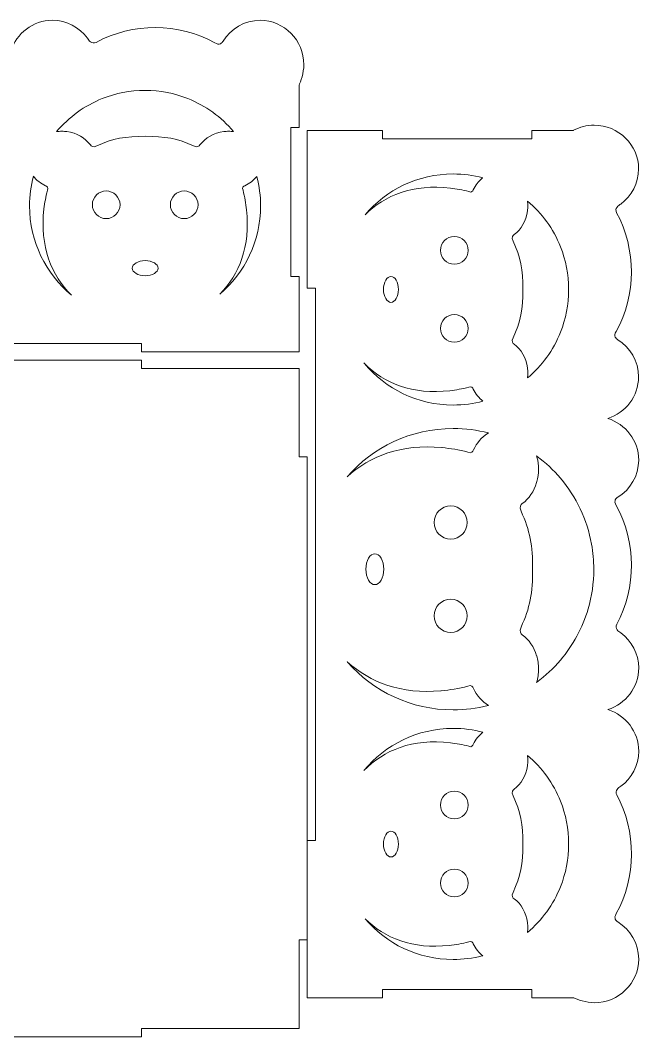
# Model space of a CAD drawing. Header units: millimetres. Extents: x -1476 to 1476, y -775 to 775.
# Drawn here: x -195.7 to 28.3, y 85.1 to 453.1 of the extents above; entities that cross this region are included whole.
import ezdxf

# ---------------------------------------------------------------- set-up
doc = ezdxf.new("R2010")
doc.units = ezdxf.units.MM
doc.header["$MEASUREMENT"] = 0
doc.layers.add('Camada 1', color=7, linetype='Continuous')

msp = doc.modelspace()

# ---------------------------------------------------------------- linework, layer by layer
at = {"layer": 'Camada 1', "color": 250, "lineweight": 20}
for points, knots in [([(-351.7474, 336.0523), (-351.7474, 336.0523), (-151.75, 336.0523), (-151.75, 336.0523), (-151.75, 336.0523), (-151.75, 336.0523), (-151.75, 333.0523), (-151.75, 333.0523), (-151.75, 333.0523), (-151.75, 333.0523), (-97.7486, 333.0498), (-97.7486, 333.0498), (-97.7486, 333.0498), (-97.7486, 333.0498), (-94.7486, 333.0523), (-94.7486, 333.0523), (-94.7486, 333.0523), (-94.7486, 333.0523), (-94.7486, 343.1867), (-94.7486, 343.1867), (-94.7486, 343.1867), (-94.7486, 343.1867), (-94.7486, 360.3264), (-94.7486, 360.3264), (-94.7486, 360.3264), (-94.7486, 360.3264), (-97.7486, 360.3264), (-97.7486, 360.3264), (-97.7486, 360.3264), (-97.7486, 360.3264), (-97.7486, 414.3264), (-97.7486, 414.3264), (-97.7486, 414.3264), (-97.7486, 414.3264), (-94.7486, 414.3264), (-94.7486, 414.3264), (-94.7486, 414.3264), (-94.7486, 414.3264), (-94.7486, 429.5059), (-94.7486, 429.5059), (-94.7486, 429.5059), (-94.7486, 429.5059), (-94.6927, 429.5059), (-94.6927, 429.5059), (-94.6927, 429.5059), (-94.6927, 429.5059), (-94.7486, 429.5075), (-94.7486, 429.5075), (-94.7486, 429.5075), (-94.7486, 429.5075), (-94.7486, 429.5689), (-94.7486, 429.5689), (-94.7486, 429.5689), (-94.188, 430.5579), (-93.0014, 434.3075), (-92.983, 436.9728), (-92.983, 436.9728), (-92.983, 445.8729), (-100.0764, 453.0863), (-108.8248, 453.0863), (-108.8248, 453.0863), (-114.4915, 453.0863), (-119.4596, 450.0612), (-122.2607, 445.51), (-122.2607, 445.51), (-122.6016, 444.9556), (-123.4688, 443.8921), (-125.2787, 444.9371), (-125.2787, 444.9371), (-138.2408, 452.3209), (-155.1795, 452.2412), (-168.2369, 445.1132), (-168.2369, 445.1132), (-169.8776, 444.2825), (-170.8372, 445.8663), (-171.387, 446.6107), (-171.387, 446.6107), (-174.2732, 450.5415), (-178.8812, 453.0863), (-184.0781, 453.0863), (-184.0781, 453.0863), (-191.1169, 453.0863), (-197.0814, 448.4159), (-199.1441, 441.9553), (-199.1441, 441.9553), (-201.2067, 448.4159), (-207.1712, 453.0863), (-214.2102, 453.0863), (-214.2102, 453.0863), (-219.4069, 453.0863), (-224.0149, 450.5415), (-226.9012, 446.6107), (-226.9012, 446.6107), (-227.451, 445.8663), (-228.4106, 444.2825), (-230.0511, 445.1132), (-230.0511, 445.1132), (-243.1087, 452.2411), (-260.0473, 452.321), (-273.0095, 444.9371), (-273.0095, 444.9371), (-274.8194, 443.8921), (-275.6866, 444.9556), (-276.0275, 445.51), (-276.0275, 445.51), (-278.8285, 450.0612), (-283.7966, 453.0863), (-289.4634, 453.0863), (-289.4634, 453.0863), (-296.5239, 453.0863), (-302.5054, 448.3873), (-304.5511, 441.8958), (-304.5511, 441.8958), (-306.6069, 448.3698), (-312.5798, 453.0523), (-319.6279, 453.0523), (-319.6279, 453.0523), (-325.2946, 453.0523), (-330.2627, 450.0271), (-333.0637, 445.476), (-333.0637, 445.476), (-333.4046, 444.9215), (-334.2719, 443.858), (-336.0817, 444.9031), (-336.0817, 444.9031), (-349.0439, 452.2869), (-365.9826, 452.2072), (-379.0401, 445.0791), (-379.0401, 445.0791), (-380.6806, 444.2485), (-381.6403, 445.8323), (-382.1901, 446.5766), (-382.1901, 446.5766), (-385.0762, 450.5074), (-389.6843, 453.0523), (-394.8811, 453.0523), (-394.8811, 453.0523), (-403.6296, 453.0523), (-410.72, 445.8387), (-410.72, 436.9388), (-410.72, 436.9388), (-410.72, 434.2601), (-410.0773, 431.7355), (-408.9391, 429.5114), (-408.9391, 429.5114), (-408.9391, 429.5114), (-408.8889, 429.5114), (-408.8889, 429.5114), (-408.8889, 429.5114), (-408.8889, 429.5114), (-408.7486, 429.5114), (-408.7486, 429.5114), (-408.7486, 429.5114), (-408.7486, 429.5114), (-408.7486, 414.3264), (-408.7486, 414.3264), (-408.7486, 414.3264), (-408.7486, 414.3264), (-405.7486, 414.3264), (-405.7486, 414.3264), (-405.7486, 414.3264), (-405.7486, 414.3264), (-405.7486, 360.3264), (-405.7486, 360.3264), (-405.7486, 360.3264), (-405.7486, 360.3264), (-408.7486, 360.3264), (-408.7486, 360.3264), (-408.7486, 360.3264), (-408.7486, 360.3264), (-408.7486, 343.1867), (-408.7486, 343.1867), (-408.7486, 343.1867), (-408.7486, 343.1867), (-408.7486, 333.0523), (-408.7486, 333.0523), (-408.7486, 333.0523), (-408.7486, 333.0523), (-405.7486, 333.0498), (-405.7486, 333.0498), (-405.7486, 333.0498), (-405.7486, 333.0498), (-351.7474, 333.0523), (-351.7474, 333.0523), (-351.7474, 333.0523), (-351.7474, 333.0523), (-351.7474, 336.0523), (-351.7474, 336.0523)], [0, 0, 0, 0, 0.02083333, 0.02083333, 0.02083333, 0.02083333, 0.04166667, 0.04166667, 0.04166667, 0.04166667, 0.0625, 0.0625, 0.0625, 0.0625, 0.08333333, 0.08333333, 0.08333333, 0.08333333, 0.10416667, 0.10416667, 0.10416667, 0.10416667, 0.125, 0.125, 0.125, 0.125, 0.14583333, 0.14583333, 0.14583333, 0.14583333, 0.16666667, 0.16666667, 0.16666667, 0.16666667, 0.1875, 0.1875, 0.1875, 0.1875, 0.20833333, 0.20833333, 0.20833333, 0.20833333, 0.22916667, 0.22916667, 0.22916667, 0.22916667, 0.25, 0.25, 0.25, 0.25, 0.27083333, 0.27083333, 0.27083333, 0.27083333, 0.29166667, 0.29166667, 0.29166667, 0.29166667, 0.3125, 0.3125, 0.3125, 0.3125, 0.33333333, 0.33333333, 0.33333333, 0.33333333, 0.35416667, 0.35416667, 0.35416667, 0.35416667, 0.375, 0.375, 0.375, 0.375, 0.39583333, 0.39583333, 0.39583333, 0.39583333, 0.41666667, 0.41666667, 0.41666667, 0.41666667, 0.4375, 0.4375, 0.4375, 0.4375, 0.45833333, 0.45833333, 0.45833333, 0.45833333, 0.47916667, 0.47916667, 0.47916667, 0.47916667, 0.5, 0.5, 0.5, 0.5, 0.52083333, 0.52083333, 0.52083333, 0.52083333, 0.54166667, 0.54166667, 0.54166667, 0.54166667, 0.5625, 0.5625, 0.5625, 0.5625, 0.58333333, 0.58333333, 0.58333333, 0.58333333, 0.60416667, 0.60416667, 0.60416667, 0.60416667, 0.625, 0.625, 0.625, 0.625, 0.64583333, 0.64583333, 0.64583333, 0.64583333, 0.66666667, 0.66666667, 0.66666667, 0.66666667, 0.6875, 0.6875, 0.6875, 0.6875, 0.70833333, 0.70833333, 0.70833333, 0.70833333, 0.72916667, 0.72916667, 0.72916667, 0.72916667, 0.75, 0.75, 0.75, 0.75, 0.77083333, 0.77083333, 0.77083333, 0.77083333, 0.79166667, 0.79166667, 0.79166667, 0.79166667, 0.8125, 0.8125, 0.8125, 0.8125, 0.83333333, 0.83333333, 0.83333333, 0.83333333, 0.85416667, 0.85416667, 0.85416667, 0.85416667, 0.875, 0.875, 0.875, 0.875, 0.89583333, 0.89583333, 0.89583333, 0.89583333, 0.91666667, 0.91666667, 0.91666667, 0.91666667, 0.9375, 0.9375, 0.9375, 0.9375, 0.95833333, 0.95833333, 0.95833333, 0.95833333, 1, 1, 1, 1]), ([(-182.5379, 412.7952), (-178.1298, 418.0375), (-172.4586, 422.1827), (-165.9931, 424.7618), (-165.9931, 424.7618), (-161.2011, 426.6735), (-155.9733, 427.7262), (-150.4993, 427.7262), (-150.4993, 427.7262), (-145.0248, 427.7262), (-139.7967, 426.6732), (-135.0042, 424.7614), (-135.0042, 424.7614), (-128.5436, 422.1838), (-122.8761, 418.0428), (-118.4696, 412.8058), (-118.4696, 412.8058), (-119.0491, 412.8781), (-119.6417, 412.9157), (-120.2445, 412.9157), (-120.2445, 412.9157), (-120.8485, 412.9157), (-121.4421, 412.8779), (-122.0225, 412.8052), (-122.0225, 412.8052), (-125.6473, 412.3513), (-128.755, 410.5308), (-130.6193, 407.9702), (-130.6193, 407.9702), (-130.8826, 407.6085), (-131.5521, 406.9141), (-132.9499, 407.5964), (-132.9499, 407.5964), (-138.5931, 410.3139), (-143.502, 411.1152), (-150.4623, 411.1152), (-150.4623, 411.1152), (-157.4226, 411.1152), (-162.3314, 410.3139), (-167.9746, 407.5964), (-167.9746, 407.5964), (-169.3724, 406.9141), (-170.042, 407.6085), (-170.3052, 407.9702), (-170.3052, 407.9702), (-172.1569, 410.5135), (-175.2353, 412.3267), (-178.8284, 412.7957), (-178.8284, 412.7957), (-179.4323, 412.8746), (-180.0505, 412.9157), (-180.68, 412.9157), (-180.68, 412.9157), (-181.3115, 412.9157), (-181.932, 412.8745), (-182.5379, 412.7952)], [0, 0, 0, 0, 0.06666667, 0.06666667, 0.06666667, 0.06666667, 0.13333333, 0.13333333, 0.13333333, 0.13333333, 0.2, 0.2, 0.2, 0.2, 0.26666667, 0.26666667, 0.26666667, 0.26666667, 0.33333333, 0.33333333, 0.33333333, 0.33333333, 0.4, 0.4, 0.4, 0.4, 0.46666667, 0.46666667, 0.46666667, 0.46666667, 0.53333333, 0.53333333, 0.53333333, 0.53333333, 0.6, 0.6, 0.6, 0.6, 0.66666667, 0.66666667, 0.66666667, 0.66666667, 0.73333333, 0.73333333, 0.73333333, 0.73333333, 0.8, 0.8, 0.8, 0.8, 0.86666667, 0.86666667, 0.86666667, 0.86666667, 1, 1, 1, 1]), ([(-88.7488, 356.1361), (-88.7488, 356.1361), (-88.7488, 156.1387), (-88.7488, 156.1387), (-88.7488, 156.1387), (-88.7488, 156.1387), (-91.7488, 156.1387), (-91.7488, 156.1387), (-91.7488, 156.1387), (-91.7488, 156.1387), (-91.7513, 102.1373), (-91.7513, 102.1373), (-91.7513, 102.1373), (-91.7513, 102.1373), (-91.7488, 99.1373), (-91.7488, 99.1373), (-91.7488, 99.1373), (-91.7488, 99.1373), (-81.6144, 99.1373), (-81.6144, 99.1373), (-81.6144, 99.1373), (-81.6144, 99.1373), (-64.4747, 99.1373), (-64.4747, 99.1373), (-64.4747, 99.1373), (-64.4747, 99.1373), (-64.4747, 102.1373), (-64.4747, 102.1373), (-64.4747, 102.1373), (-64.4747, 102.1373), (-10.4747, 102.1373), (-10.4747, 102.1373), (-10.4747, 102.1373), (-10.4747, 102.1373), (-10.4747, 99.1373), (-10.4747, 99.1373), (-10.4747, 99.1373), (-10.4747, 99.1373), (4.7048, 99.1373), (4.7048, 99.1373), (4.7048, 99.1373), (4.7048, 99.1373), (4.7048, 99.0814), (4.7048, 99.0814), (4.7048, 99.0814), (4.7048, 99.0814), (4.7064, 99.1373), (4.7064, 99.1373), (4.7064, 99.1373), (4.7064, 99.1373), (4.7678, 99.1373), (4.7678, 99.1373), (4.7678, 99.1373), (5.7568, 98.5767), (9.5064, 97.3901), (12.1717, 97.3717), (12.1717, 97.3717), (21.0718, 97.3717), (28.2852, 104.4651), (28.2852, 113.2135), (28.2852, 113.2135), (28.2852, 118.8802), (25.2601, 123.8483), (20.7089, 126.6494), (20.7089, 126.6494), (20.1545, 126.9903), (19.091, 127.8575), (20.136, 129.6674), (20.136, 129.6674), (27.5198, 142.6295), (27.4401, 159.5682), (20.3121, 172.6256), (20.3121, 172.6256), (19.4814, 174.2663), (21.0652, 175.2259), (21.8096, 175.7757), (21.8096, 175.7757), (25.7404, 178.6619), (28.2852, 183.2699), (28.2852, 188.4668), (28.2852, 188.4668), (28.2852, 195.5056), (23.6148, 201.4701), (17.1542, 203.5328), (17.1542, 203.5328), (23.6148, 205.5954), (28.2852, 211.5599), (28.2852, 218.5989), (28.2852, 218.5989), (28.2852, 223.7956), (25.7404, 228.4036), (21.8096, 231.2899), (21.8096, 231.2899), (21.0652, 231.8397), (19.4814, 232.7993), (20.3121, 234.4398), (20.3121, 234.4398), (27.44, 247.4974), (27.5199, 264.436), (20.136, 277.3982), (20.136, 277.3982), (19.091, 279.2081), (20.1545, 280.0753), (20.7089, 280.4162), (20.7089, 280.4162), (25.2601, 283.2172), (28.2852, 288.1853), (28.2852, 293.8521), (28.2852, 293.8521), (28.2852, 300.9126), (23.5862, 306.8941), (17.0947, 308.9398), (17.0947, 308.9398), (23.5687, 310.9956), (28.2512, 316.9685), (28.2512, 324.0166), (28.2512, 324.0166), (28.2512, 329.6833), (25.226, 334.6514), (20.6749, 337.4524), (20.6749, 337.4524), (20.1204, 337.7933), (19.0569, 338.6606), (20.102, 340.4704), (20.102, 340.4704), (27.4858, 353.4326), (27.4061, 370.3713), (20.278, 383.4288), (20.278, 383.4288), (19.4474, 385.0693), (21.0312, 386.029), (21.7755, 386.5788), (21.7755, 386.5788), (25.7063, 389.4649), (28.2512, 394.073), (28.2512, 399.2698), (28.2512, 399.2698), (28.2512, 408.0183), (21.0376, 415.1087), (12.1377, 415.1087), (12.1377, 415.1087), (9.459, 415.1087), (6.9344, 414.466), (4.7103, 413.3278), (4.7103, 413.3278), (4.7103, 413.3278), (4.7103, 413.2776), (4.7103, 413.2776), (4.7103, 413.2776), (4.7103, 413.2776), (4.7103, 413.1373), (4.7103, 413.1373), (4.7103, 413.1373), (4.7103, 413.1373), (-10.4747, 413.1373), (-10.4747, 413.1373), (-10.4747, 413.1373), (-10.4747, 413.1373), (-10.4747, 410.1373), (-10.4747, 410.1373), (-10.4747, 410.1373), (-10.4747, 410.1373), (-64.4747, 410.1373), (-64.4747, 410.1373), (-64.4747, 410.1373), (-64.4747, 410.1373), (-64.4747, 413.1373), (-64.4747, 413.1373), (-64.4747, 413.1373), (-64.4747, 413.1373), (-81.6144, 413.1373), (-81.6144, 413.1373), (-81.6144, 413.1373), (-81.6144, 413.1373), (-91.7488, 413.1373), (-91.7488, 413.1373), (-91.7488, 413.1373), (-91.7488, 413.1373), (-91.7513, 410.1373), (-91.7513, 410.1373), (-91.7513, 410.1373), (-91.7513, 410.1373), (-91.7488, 356.1361), (-91.7488, 356.1361), (-91.7488, 356.1361), (-91.7488, 356.1361), (-88.7488, 356.1361), (-88.7488, 356.1361)], [0, 0, 0, 0, 0.02083333, 0.02083333, 0.02083333, 0.02083333, 0.04166667, 0.04166667, 0.04166667, 0.04166667, 0.0625, 0.0625, 0.0625, 0.0625, 0.08333333, 0.08333333, 0.08333333, 0.08333333, 0.10416667, 0.10416667, 0.10416667, 0.10416667, 0.125, 0.125, 0.125, 0.125, 0.14583333, 0.14583333, 0.14583333, 0.14583333, 0.16666667, 0.16666667, 0.16666667, 0.16666667, 0.1875, 0.1875, 0.1875, 0.1875, 0.20833333, 0.20833333, 0.20833333, 0.20833333, 0.22916667, 0.22916667, 0.22916667, 0.22916667, 0.25, 0.25, 0.25, 0.25, 0.27083333, 0.27083333, 0.27083333, 0.27083333, 0.29166667, 0.29166667, 0.29166667, 0.29166667, 0.3125, 0.3125, 0.3125, 0.3125, 0.33333333, 0.33333333, 0.33333333, 0.33333333, 0.35416667, 0.35416667, 0.35416667, 0.35416667, 0.375, 0.375, 0.375, 0.375, 0.39583333, 0.39583333, 0.39583333, 0.39583333, 0.41666667, 0.41666667, 0.41666667, 0.41666667, 0.4375, 0.4375, 0.4375, 0.4375, 0.45833333, 0.45833333, 0.45833333, 0.45833333, 0.47916667, 0.47916667, 0.47916667, 0.47916667, 0.5, 0.5, 0.5, 0.5, 0.52083333, 0.52083333, 0.52083333, 0.52083333, 0.54166667, 0.54166667, 0.54166667, 0.54166667, 0.5625, 0.5625, 0.5625, 0.5625, 0.58333333, 0.58333333, 0.58333333, 0.58333333, 0.60416667, 0.60416667, 0.60416667, 0.60416667, 0.625, 0.625, 0.625, 0.625, 0.64583333, 0.64583333, 0.64583333, 0.64583333, 0.66666667, 0.66666667, 0.66666667, 0.66666667, 0.6875, 0.6875, 0.6875, 0.6875, 0.70833333, 0.70833333, 0.70833333, 0.70833333, 0.72916667, 0.72916667, 0.72916667, 0.72916667, 0.75, 0.75, 0.75, 0.75, 0.77083333, 0.77083333, 0.77083333, 0.77083333, 0.79166667, 0.79166667, 0.79166667, 0.79166667, 0.8125, 0.8125, 0.8125, 0.8125, 0.83333333, 0.83333333, 0.83333333, 0.83333333, 0.85416667, 0.85416667, 0.85416667, 0.85416667, 0.875, 0.875, 0.875, 0.875, 0.89583333, 0.89583333, 0.89583333, 0.89583333, 0.91666667, 0.91666667, 0.91666667, 0.91666667, 0.9375, 0.9375, 0.9375, 0.9375, 0.95833333, 0.95833333, 0.95833333, 0.95833333, 1, 1, 1, 1]), ([(-33.2591, 391.1063), (-35.5589, 391.6656), (-37.78, 392.0663), (-39.923, 392.3218), (-39.923, 392.3218), (-53.3714, 393.9256), (-63.717, 389.7761), (-70.8064, 382.7116), (-70.8064, 382.7116), (-63.132, 391.7399), (-51.692, 397.4679), (-38.9142, 397.4679), (-38.9142, 397.4679), (-35.2128, 397.4679), (-31.6236, 396.987), (-28.2057, 396.0848), (-28.2057, 396.0848), (-28.2057, 396.0848), (-28.447, 395.893), (-28.447, 395.893), (-28.447, 395.893), (-29.7588, 394.8183), (-30.8501, 393.4033), (-31.6257, 391.7583), (-31.6257, 391.7583), (-31.8179, 391.3521), (-32.136, 390.5336), (-33.2591, 391.1063)], [0, 0, 0, 0, 0.125, 0.125, 0.125, 0.125, 0.25, 0.25, 0.25, 0.25, 0.375, 0.375, 0.375, 0.375, 0.5, 0.5, 0.5, 0.5, 0.625, 0.625, 0.625, 0.625, 0.75, 0.75, 0.75, 0.75, 1, 1, 1, 1]), ([(-177.094, 353.5861), (-186.4034, 361.2598), (-192.3386, 372.8802), (-192.3386, 385.8869), (-192.3386, 385.8869), (-192.3386, 389.6144), (-191.8511, 393.2281), (-190.9364, 396.6673), (-190.9364, 396.6673), (-189.8358, 395.2155), (-188.3291, 394.012), (-186.5549, 393.1754), (-186.5549, 393.1754), (-186.1486, 392.9832), (-185.3301, 392.6651), (-185.9029, 391.542), (-185.9029, 391.542), (-186.4618, 389.2433), (-186.862, 387.0236), (-187.1176, 384.8817), (-187.1176, 384.8817), (-188.7535, 371.1709), (-184.41, 360.6848), (-177.094, 353.5861)], [0, 0, 0, 0, 0.14285714, 0.14285714, 0.14285714, 0.14285714, 0.28571429, 0.28571429, 0.28571429, 0.28571429, 0.42857143, 0.42857143, 0.42857143, 0.42857143, 0.57142857, 0.57142857, 0.57142857, 0.57142857, 0.71428571, 0.71428571, 0.71428571, 0.71428571, 1, 1, 1, 1]), ([(-123.4162, 353.9948), (-116.4208, 361.015), (-112.284, 371.2282), (-113.7611, 384.4852), (-113.7611, 384.4852), (-114.0134, 386.7491), (-114.4281, 389.1013), (-115.0216, 391.542), (-115.0216, 391.542), (-115.5944, 392.6651), (-114.7759, 392.9832), (-114.3696, 393.1754), (-114.3696, 393.1754), (-112.6249, 393.9981), (-111.1387, 395.1759), (-110.0431, 396.5955), (-110.0431, 396.5955), (-110.0431, 396.5955), (-109.9903, 396.3933), (-109.9903, 396.3933), (-109.9903, 396.3933), (-109.1219, 393.0362), (-108.66, 389.5156), (-108.66, 385.8869), (-108.66, 385.8869), (-108.66, 373.1092), (-114.3879, 361.6692), (-123.4162, 353.9948)], [0, 0, 0, 0, 0.125, 0.125, 0.125, 0.125, 0.25, 0.25, 0.25, 0.25, 0.375, 0.375, 0.375, 0.375, 0.5, 0.5, 0.5, 0.5, 0.625, 0.625, 0.625, 0.625, 0.75, 0.75, 0.75, 0.75, 1, 1, 1, 1]), ([(-164.5932, 381.292), (-167.3591, 381.292), (-169.6032, 383.5358), (-169.6029, 386.3019), (-169.6029, 386.3019), (-169.6029, 389.0701), (-167.3591, 391.312), (-164.5932, 391.312), (-164.5932, 391.312), (-161.8248, 391.312), (-159.5809, 389.0701), (-159.5809, 386.3019), (-159.5809, 386.3019), (-159.5809, 383.5358), (-161.8248, 381.292), (-164.5932, 381.292)], [0, 0, 0, 0, 0.2, 0.2, 0.2, 0.2, 0.4, 0.4, 0.4, 0.4, 0.6, 0.6, 0.6, 0.6, 1, 1, 1, 1]), ([(-141.3436, 386.3019), (-141.3436, 389.0701), (-139.0997, 391.312), (-136.3314, 391.312), (-136.3314, 391.312), (-133.5654, 391.312), (-131.3216, 389.0701), (-131.3216, 386.3019), (-131.3216, 386.3019), (-131.3214, 383.5358), (-133.5654, 381.292), (-136.3314, 381.292), (-136.3314, 381.292), (-139.0997, 381.292), (-141.3436, 383.5358), (-141.3436, 386.3019)], [0, 0, 0, 0, 0.2, 0.2, 0.2, 0.2, 0.4, 0.4, 0.4, 0.4, 0.6, 0.6, 0.6, 0.6, 1, 1, 1, 1]), ([(-12.0055, 327.2999), (-12.4747, 330.8929), (-14.2877, 333.9711), (-16.8309, 335.8227), (-16.8309, 335.8227), (-17.1927, 336.0859), (-17.887, 336.7556), (-17.2047, 338.1533), (-17.2047, 338.1533), (-14.4872, 343.7965), (-13.686, 348.7053), (-13.686, 355.6656), (-13.686, 355.6656), (-13.686, 362.6259), (-14.4872, 367.5348), (-17.2047, 373.178), (-17.2047, 373.178), (-17.887, 374.5757), (-17.1927, 375.2453), (-16.8309, 375.5086), (-16.8309, 375.5086), (-14.2704, 377.3728), (-12.45, 380.4801), (-11.996, 384.1045), (-11.996, 384.1045), (-11.9232, 384.6852), (-11.8855, 385.2791), (-11.8855, 385.8834), (-11.8855, 385.8834), (-11.8855, 386.4862), (-11.923, 387.079), (-11.9954, 387.6584), (-11.9954, 387.6584), (-6.7583, 383.2519), (-2.6173, 377.5843), (-0.0397, 371.1237), (-0.0397, 371.1237), (1.8721, 366.3312), (2.9251, 361.1031), (2.9251, 355.6286), (2.9251, 355.6286), (2.9251, 350.1546), (1.8724, 344.9268), (-0.0393, 340.1348), (-0.0393, 340.1348), (-2.6184, 333.6693), (-6.7636, 327.9979), (-12.0061, 323.59), (-12.0061, 323.59), (-11.9267, 324.1959), (-11.8855, 324.8163), (-11.8855, 325.4479), (-11.8855, 325.4479), (-11.8855, 326.0776), (-11.9266, 326.696), (-12.0055, 327.2999)], [0, 0, 0, 0, 0.06666667, 0.06666667, 0.06666667, 0.06666667, 0.13333333, 0.13333333, 0.13333333, 0.13333333, 0.2, 0.2, 0.2, 0.2, 0.26666667, 0.26666667, 0.26666667, 0.26666667, 0.33333333, 0.33333333, 0.33333333, 0.33333333, 0.4, 0.4, 0.4, 0.4, 0.46666667, 0.46666667, 0.46666667, 0.46666667, 0.53333333, 0.53333333, 0.53333333, 0.53333333, 0.6, 0.6, 0.6, 0.6, 0.66666667, 0.66666667, 0.66666667, 0.66666667, 0.73333333, 0.73333333, 0.73333333, 0.73333333, 0.8, 0.8, 0.8, 0.8, 0.86666667, 0.86666667, 0.86666667, 0.86666667, 1, 1, 1, 1]), ([(-38.4992, 364.7843), (-41.2653, 364.7843), (-43.5091, 367.0283), (-43.5091, 369.7964), (-43.5091, 369.7964), (-43.5091, 372.5625), (-41.2653, 374.8065), (-38.4992, 374.8063), (-38.4992, 374.8063), (-35.731, 374.8063), (-33.4891, 372.5625), (-33.4891, 369.7964), (-33.4891, 369.7964), (-33.4891, 367.0283), (-35.731, 364.7843), (-38.4992, 364.7843)], [0, 0, 0, 0, 0.2, 0.2, 0.2, 0.2, 0.4, 0.4, 0.4, 0.4, 0.6, 0.6, 0.6, 0.6, 1, 1, 1, 1]), ([(-150.4623, 360.5985), (-153.074, 360.6808), (-155.1456, 361.8774), (-155.1456, 363.3433), (-155.1456, 363.3433), (-155.1456, 364.8094), (-153.074, 366.0064), (-150.4623, 366.0887), (-150.4623, 366.0887), (-147.8505, 366.0064), (-145.7789, 364.8094), (-145.7789, 363.3433), (-145.7789, 363.3433), (-145.7789, 361.8774), (-147.8505, 360.6808), (-150.4623, 360.5985)], [0, 0, 0, 0, 0.2, 0.2, 0.2, 0.2, 0.4, 0.4, 0.4, 0.4, 0.6, 0.6, 0.6, 0.6, 1, 1, 1, 1]), ([(-61.4578, 350.9822), (-62.9236, 350.9822), (-64.1203, 353.0539), (-64.2026, 355.6656), (-64.2026, 355.6656), (-64.1203, 358.2774), (-62.9236, 360.3491), (-61.4578, 360.3491), (-61.4578, 360.3491), (-59.9917, 360.3491), (-58.7947, 358.2774), (-58.7124, 355.6656), (-58.7124, 355.6656), (-58.7947, 353.0539), (-59.9917, 350.9822), (-61.4578, 350.9822)], [0, 0, 0, 0, 0.2, 0.2, 0.2, 0.2, 0.4, 0.4, 0.4, 0.4, 0.6, 0.6, 0.6, 0.6, 1, 1, 1, 1]), ([(-38.4992, 336.525), (-41.2653, 336.5247), (-43.5091, 338.7688), (-43.5091, 341.5349), (-43.5091, 341.5349), (-43.5091, 344.303), (-41.2653, 346.547), (-38.4992, 346.547), (-38.4992, 346.547), (-35.731, 346.547), (-33.4891, 344.303), (-33.4891, 341.5349), (-33.4891, 341.5349), (-33.4891, 338.7688), (-35.731, 336.525), (-38.4992, 336.525)], [0, 0, 0, 0, 0.2, 0.2, 0.2, 0.2, 0.4, 0.4, 0.4, 0.4, 0.6, 0.6, 0.6, 0.6, 1, 1, 1, 1]), ([(-151.75, 330.0523), (-151.75, 330.0523), (-351.7474, 330.0523), (-351.7474, 330.0523), (-351.7474, 330.0523), (-351.7474, 330.0523), (-351.7474, 327.0523), (-351.7474, 327.0523), (-351.7474, 327.0523), (-351.7474, 327.0523), (-408.7486, 327.0523), (-408.7486, 327.0523), (-408.7486, 327.0523), (-408.7486, 327.0523), (-408.7486, 295.03), (-408.7486, 295.03), (-408.7486, 295.03), (-408.7486, 295.03), (-411.7486, 295.03), (-411.7486, 295.03), (-411.7486, 295.03), (-411.7486, 295.03), (-411.7486, 120.1292), (-411.7486, 120.1292), (-411.7486, 120.1292), (-411.7486, 120.1292), (-408.7486, 120.1292), (-408.7486, 120.1292), (-408.7486, 120.1292), (-408.7486, 120.1292), (-408.7486, 88.1069), (-408.7486, 88.1069), (-408.7486, 88.1069), (-408.7486, 88.1069), (-351.7474, 88.1069), (-351.7474, 88.1069), (-351.7474, 88.1069), (-351.7474, 88.1069), (-351.7474, 85.1069), (-351.7474, 85.1069), (-351.7474, 85.1069), (-351.7474, 85.1069), (-151.75, 85.1069), (-151.75, 85.1069), (-151.75, 85.1069), (-151.75, 85.1069), (-151.75, 88.1069), (-151.75, 88.1069), (-151.75, 88.1069), (-151.75, 88.1069), (-94.7486, 88.1069), (-94.7486, 88.1069), (-94.7486, 88.1069), (-94.7486, 88.1069), (-94.7486, 120.1292), (-94.7486, 120.1292), (-94.7486, 120.1292), (-94.7486, 120.1292), (-91.7486, 120.1292), (-91.7486, 120.1292), (-91.7486, 120.1292), (-91.7486, 120.1292), (-91.7486, 295.03), (-91.7486, 295.03), (-91.7486, 295.03), (-91.7486, 295.03), (-94.7486, 295.03), (-94.7486, 295.03), (-94.7486, 295.03), (-94.7486, 295.03), (-94.7486, 327.0523), (-94.7486, 327.0523), (-94.7486, 327.0523), (-94.7486, 327.0523), (-151.75, 327.0523), (-151.75, 327.0523), (-151.75, 327.0523), (-151.75, 327.0523), (-151.75, 330.0523), (-151.75, 330.0523)], [0, 0, 0, 0, 0.04761905, 0.04761905, 0.04761905, 0.04761905, 0.0952381, 0.0952381, 0.0952381, 0.0952381, 0.14285714, 0.14285714, 0.14285714, 0.14285714, 0.19047619, 0.19047619, 0.19047619, 0.19047619, 0.23809524, 0.23809524, 0.23809524, 0.23809524, 0.28571429, 0.28571429, 0.28571429, 0.28571429, 0.33333333, 0.33333333, 0.33333333, 0.33333333, 0.38095238, 0.38095238, 0.38095238, 0.38095238, 0.42857143, 0.42857143, 0.42857143, 0.42857143, 0.47619048, 0.47619048, 0.47619048, 0.47619048, 0.52380952, 0.52380952, 0.52380952, 0.52380952, 0.57142857, 0.57142857, 0.57142857, 0.57142857, 0.61904762, 0.61904762, 0.61904762, 0.61904762, 0.66666667, 0.66666667, 0.66666667, 0.66666667, 0.71428571, 0.71428571, 0.71428571, 0.71428571, 0.76190476, 0.76190476, 0.76190476, 0.76190476, 0.80952381, 0.80952381, 0.80952381, 0.80952381, 0.85714286, 0.85714286, 0.85714286, 0.85714286, 0.9047619, 0.9047619, 0.9047619, 0.9047619, 1, 1, 1, 1]), ([(-71.0821, 328.8748), (-71.0821, 328.8748), (-71.2152, 329.034), (-71.2152, 329.034), (-71.2152, 329.034), (-71.2152, 329.034), (-71.0472, 328.8637), (-71.0472, 328.8637), (-71.0472, 328.8637), (-63.9767, 321.6767), (-53.5973, 317.417), (-40.0647, 318.9927), (-40.0647, 318.9927), (-37.8782, 319.2472), (-35.6096, 319.6534), (-33.2591, 320.225), (-33.2591, 320.225), (-32.136, 320.7976), (-31.8179, 319.9792), (-31.6257, 319.573), (-31.6257, 319.573), (-30.7891, 317.7988), (-29.5855, 316.2921), (-28.1338, 315.1915), (-28.1338, 315.1915), (-31.573, 314.2768), (-35.1867, 313.7893), (-38.9142, 313.7893), (-38.9142, 313.7893), (-51.8463, 313.7893), (-63.4073, 319.6572), (-71.0821, 328.8748)], [0, 0, 0, 0, 0.11111111, 0.11111111, 0.11111111, 0.11111111, 0.22222222, 0.22222222, 0.22222222, 0.22222222, 0.33333333, 0.33333333, 0.33333333, 0.33333333, 0.44444444, 0.44444444, 0.44444444, 0.44444444, 0.55555556, 0.55555556, 0.55555556, 0.55555556, 0.66666667, 0.66666667, 0.66666667, 0.66666667, 0.77777778, 0.77777778, 0.77777778, 0.77777778, 1, 1, 1, 1]), ([(-77.3197, 287.8291), (-67.9817, 298.5376), (-54.2382, 305.3045), (-38.9142, 305.3045), (-38.9142, 305.3045), (-34.4813, 305.3045), (-30.1809, 304.7379), (-26.0812, 303.6736), (-26.0812, 303.6736), (-26.2169, 303.5963), (-26.3511, 303.516), (-26.4838, 303.4332), (-26.4838, 303.4332), (-28.6358, 302.0913), (-30.4134, 300.0423), (-31.5869, 297.5532), (-31.5869, 297.5532), (-31.817, 297.0672), (-32.1976, 296.0879), (-33.5414, 296.773), (-33.5414, 296.773), (-36.8077, 297.5672), (-39.9417, 298.0952), (-42.9431, 298.381), (-42.9431, 298.381), (-42.9431, 298.381), (-43.0402, 298.3907), (-43.0402, 298.3907), (-43.0402, 298.3907), (-57.6896, 299.7623), (-69.1639, 295.3482), (-77.3197, 287.8291)], [0, 0, 0, 0, 0.11111111, 0.11111111, 0.11111111, 0.11111111, 0.22222222, 0.22222222, 0.22222222, 0.22222222, 0.33333333, 0.33333333, 0.33333333, 0.33333333, 0.44444444, 0.44444444, 0.44444444, 0.44444444, 0.55555556, 0.55555556, 0.55555556, 0.55555556, 0.66666667, 0.66666667, 0.66666667, 0.66666667, 0.77777778, 0.77777778, 0.77777778, 0.77777778, 1, 1, 1, 1]), ([(-7.9672, 218.2109), (-7.9672, 219.886), (-8.2094, 221.4947), (-8.6548, 222.9931), (-8.6548, 222.9931), (-8.6548, 222.9931), (-8.6684, 223.0392), (-8.6684, 223.0392), (-8.6684, 223.0392), (-9.6193, 226.2044), (-11.4788, 228.8732), (-13.8845, 230.6247), (-13.8845, 230.6247), (-14.3175, 230.9395), (-15.1484, 231.7408), (-14.332, 233.4132), (-14.332, 233.4132), (-11.0804, 240.1655), (-10.1216, 246.039), (-10.1216, 254.3673), (-10.1216, 254.3673), (-10.1216, 262.6955), (-11.0804, 268.5691), (-14.332, 275.3213), (-14.332, 275.3213), (-15.1484, 276.9937), (-14.3175, 277.795), (-13.8845, 278.1098), (-13.8845, 278.1098), (-11.4789, 279.8613), (-9.6195, 282.5301), (-8.6686, 285.6951), (-8.6686, 285.6951), (-8.6686, 285.6951), (-8.5648, 286.0542), (-8.5648, 286.0542), (-8.5648, 286.0542), (-8.1768, 287.4629), (-7.9672, 288.9646), (-7.9672, 290.5236), (-7.9672, 290.5236), (-7.9672, 292.0653), (-8.1723, 293.5514), (-8.5522, 294.9469), (-8.5522, 294.9469), (-8.5522, 294.9469), (-8.6684, 295.3531), (-8.6684, 295.3531), (-8.6684, 295.3531), (-8.6684, 295.3531), (-8.5517, 295.2666), (-8.5517, 295.2666), (-8.5517, 295.2666), (-5.4169, 292.9352), (-2.5595, 290.2519), (-0.0374, 287.2754), (-0.0374, 287.2754), (5.6359, 280.5798), (9.6117, 272.4005), (11.2233, 263.4012), (11.2233, 263.4012), (11.7484, 260.4692), (12.0231, 257.4504), (12.0231, 254.3673), (12.0231, 254.3673), (12.0231, 249.384), (11.3064, 244.5687), (9.9719, 240.0172), (9.9719, 240.0172), (7.9462, 233.109), (4.4963, 226.8095), (-0.0384, 221.458), (-0.0384, 221.458), (-2.5916, 218.445), (-5.4885, 215.7325), (-8.6684, 213.3814), (-8.6684, 213.3814), (-8.2142, 214.8934), (-7.9672, 216.5187), (-7.9672, 218.2109)], [0, 0, 0, 0, 0.04761905, 0.04761905, 0.04761905, 0.04761905, 0.0952381, 0.0952381, 0.0952381, 0.0952381, 0.14285714, 0.14285714, 0.14285714, 0.14285714, 0.19047619, 0.19047619, 0.19047619, 0.19047619, 0.23809524, 0.23809524, 0.23809524, 0.23809524, 0.28571429, 0.28571429, 0.28571429, 0.28571429, 0.33333333, 0.33333333, 0.33333333, 0.33333333, 0.38095238, 0.38095238, 0.38095238, 0.38095238, 0.42857143, 0.42857143, 0.42857143, 0.42857143, 0.47619048, 0.47619048, 0.47619048, 0.47619048, 0.52380952, 0.52380952, 0.52380952, 0.52380952, 0.57142857, 0.57142857, 0.57142857, 0.57142857, 0.61904762, 0.61904762, 0.61904762, 0.61904762, 0.66666667, 0.66666667, 0.66666667, 0.66666667, 0.71428571, 0.71428571, 0.71428571, 0.71428571, 0.76190476, 0.76190476, 0.76190476, 0.76190476, 0.80952381, 0.80952381, 0.80952381, 0.80952381, 0.85714286, 0.85714286, 0.85714286, 0.85714286, 0.9047619, 0.9047619, 0.9047619, 0.9047619, 1, 1, 1, 1]), ([(-45.8058, 271.2751), (-45.8058, 274.585), (-43.1212, 277.27), (-39.8114, 277.2697), (-39.8114, 277.2697), (-36.4991, 277.2697), (-33.8167, 274.585), (-33.8167, 271.2751), (-33.8167, 271.2751), (-33.8167, 267.9631), (-36.4991, 265.2781), (-39.8114, 265.2781), (-39.8114, 265.2781), (-43.1212, 265.2781), (-45.8058, 267.9631), (-45.8058, 271.2751)], [0, 0, 0, 0, 0.2, 0.2, 0.2, 0.2, 0.4, 0.4, 0.4, 0.4, 0.6, 0.6, 0.6, 0.6, 1, 1, 1, 1]), ([(-70.5664, 254.3673), (-70.4677, 257.4923), (-69.036, 259.9712), (-67.2821, 259.9712), (-67.2821, 259.9712), (-65.5279, 259.9712), (-64.0957, 257.4923), (-63.997, 254.3673), (-63.997, 254.3673), (-64.0957, 251.2423), (-65.5279, 248.7633), (-67.2821, 248.7633), (-67.2821, 248.7633), (-69.036, 248.7633), (-70.4677, 251.2423), (-70.5664, 254.3673)], [0, 0, 0, 0, 0.2, 0.2, 0.2, 0.2, 0.4, 0.4, 0.4, 0.4, 0.6, 0.6, 0.6, 0.6, 1, 1, 1, 1]), ([(-39.8114, 243.4565), (-36.4991, 243.4565), (-33.8167, 240.7714), (-33.8167, 237.4594), (-33.8167, 237.4594), (-33.8167, 234.1496), (-36.4991, 231.4648), (-39.8114, 231.4648), (-39.8114, 231.4648), (-43.1212, 231.4645), (-45.8058, 234.1496), (-45.8058, 237.4594), (-45.8058, 237.4594), (-45.8058, 240.7714), (-43.1212, 243.4565), (-39.8114, 243.4565)], [0, 0, 0, 0, 0.2, 0.2, 0.2, 0.2, 0.4, 0.4, 0.4, 0.4, 0.6, 0.6, 0.6, 0.6, 1, 1, 1, 1]), ([(-77.1253, 220.7289), (-69.0369, 213.3678), (-57.727, 209.0429), (-43.333, 210.3182), (-43.333, 210.3182), (-43.333, 210.3182), (-43.236, 210.3265), (-43.236, 210.3265), (-43.236, 210.3265), (-40.1457, 210.6055), (-36.9141, 211.1414), (-33.5414, 211.9615), (-33.5414, 211.9615), (-32.1976, 212.6467), (-31.817, 211.6673), (-31.5869, 211.1813), (-31.5869, 211.1813), (-30.341, 208.5386), (-28.414, 206.3918), (-26.0812, 205.0609), (-26.0812, 205.0609), (-26.0812, 205.0609), (-26.2866, 205.0081), (-26.2866, 205.0081), (-26.2866, 205.0081), (-30.3245, 203.9778), (-34.5553, 203.43), (-38.9142, 203.43), (-38.9142, 203.43), (-54.1614, 203.43), (-67.8431, 210.1298), (-77.1781, 220.7451), (-77.1781, 220.7451), (-77.1781, 220.7451), (-77.3197, 220.9054), (-77.3197, 220.9054), (-77.3197, 220.9054), (-77.3197, 220.9054), (-77.1253, 220.7289), (-77.1253, 220.7289)], [0, 0, 0, 0, 0.09090909, 0.09090909, 0.09090909, 0.09090909, 0.18181818, 0.18181818, 0.18181818, 0.18181818, 0.27272727, 0.27272727, 0.27272727, 0.27272727, 0.36363636, 0.36363636, 0.36363636, 0.36363636, 0.45454545, 0.45454545, 0.45454545, 0.45454545, 0.54545455, 0.54545455, 0.54545455, 0.54545455, 0.63636364, 0.63636364, 0.63636364, 0.63636364, 0.72727273, 0.72727273, 0.72727273, 0.72727273, 0.81818182, 0.81818182, 0.81818182, 0.81818182, 1, 1, 1, 1]), ([(-71.215, 181.4827), (-63.5413, 190.7921), (-51.9209, 196.7273), (-38.9142, 196.7273), (-38.9142, 196.7273), (-35.1867, 196.7273), (-31.573, 196.2398), (-28.1338, 195.3251), (-28.1338, 195.3251), (-29.5856, 194.2245), (-30.7891, 192.7178), (-31.6257, 190.9436), (-31.6257, 190.9436), (-31.8179, 190.5373), (-32.136, 189.7188), (-33.2591, 190.2916), (-33.2591, 190.2916), (-35.5578, 190.8505), (-37.7775, 191.2507), (-39.9194, 191.5063), (-39.9194, 191.5063), (-53.6302, 193.1422), (-64.1163, 188.7987), (-71.215, 181.4827)], [0, 0, 0, 0, 0.14285714, 0.14285714, 0.14285714, 0.14285714, 0.28571429, 0.28571429, 0.28571429, 0.28571429, 0.42857143, 0.42857143, 0.42857143, 0.42857143, 0.57142857, 0.57142857, 0.57142857, 0.57142857, 0.71428571, 0.71428571, 0.71428571, 0.71428571, 1, 1, 1, 1]), ([(-12.0059, 186.9266), (-6.7636, 182.5185), (-2.6184, 176.8473), (-0.0393, 170.3818), (-0.0393, 170.3818), (1.8724, 165.5898), (2.9251, 160.362), (2.9251, 154.888), (2.9251, 154.888), (2.9251, 149.4135), (1.8721, 144.1854), (-0.0397, 139.3929), (-0.0397, 139.3929), (-2.6173, 132.9323), (-6.7583, 127.2648), (-11.9953, 122.8583), (-11.9953, 122.8583), (-11.923, 123.4378), (-11.8854, 124.0304), (-11.8854, 124.6332), (-11.8854, 124.6332), (-11.8854, 125.2372), (-11.9232, 125.8308), (-11.9959, 126.4112), (-11.9959, 126.4112), (-12.4498, 130.036), (-14.2703, 133.1437), (-16.8309, 135.008), (-16.8309, 135.008), (-17.1926, 135.2713), (-17.887, 135.9408), (-17.2047, 137.3386), (-17.2047, 137.3386), (-14.4872, 142.9818), (-13.6859, 147.8907), (-13.6859, 154.851), (-13.6859, 154.851), (-13.6859, 161.8113), (-14.4872, 166.7201), (-17.2047, 172.3633), (-17.2047, 172.3633), (-17.887, 173.7611), (-17.1926, 174.4307), (-16.8309, 174.6939), (-16.8309, 174.6939), (-14.2876, 176.5456), (-12.4744, 179.624), (-12.0054, 183.2171), (-12.0054, 183.2171), (-11.9265, 183.821), (-11.8854, 184.4392), (-11.8854, 185.0687), (-11.8854, 185.0687), (-11.8854, 185.7002), (-11.9266, 186.3207), (-12.0059, 186.9266)], [0, 0, 0, 0, 0.06666667, 0.06666667, 0.06666667, 0.06666667, 0.13333333, 0.13333333, 0.13333333, 0.13333333, 0.2, 0.2, 0.2, 0.2, 0.26666667, 0.26666667, 0.26666667, 0.26666667, 0.33333333, 0.33333333, 0.33333333, 0.33333333, 0.4, 0.4, 0.4, 0.4, 0.46666667, 0.46666667, 0.46666667, 0.46666667, 0.53333333, 0.53333333, 0.53333333, 0.53333333, 0.6, 0.6, 0.6, 0.6, 0.66666667, 0.66666667, 0.66666667, 0.66666667, 0.73333333, 0.73333333, 0.73333333, 0.73333333, 0.8, 0.8, 0.8, 0.8, 0.86666667, 0.86666667, 0.86666667, 0.86666667, 1, 1, 1, 1]), ([(-43.5091, 168.9819), (-43.5091, 171.7478), (-41.2653, 173.9919), (-38.4992, 173.9916), (-38.4992, 173.9916), (-35.731, 173.9916), (-33.4891, 171.7478), (-33.4891, 168.9819), (-33.4891, 168.9819), (-33.4891, 166.2135), (-35.731, 163.9696), (-38.4992, 163.9696), (-38.4992, 163.9696), (-41.2653, 163.9696), (-43.5091, 166.2135), (-43.5091, 168.9819)], [0, 0, 0, 0, 0.2, 0.2, 0.2, 0.2, 0.4, 0.4, 0.4, 0.4, 0.6, 0.6, 0.6, 0.6, 1, 1, 1, 1]), ([(-64.2026, 154.851), (-64.1203, 157.4627), (-62.9237, 159.5343), (-61.4578, 159.5343), (-61.4578, 159.5343), (-59.9917, 159.5343), (-58.7947, 157.4627), (-58.7124, 154.851), (-58.7124, 154.851), (-58.7947, 152.2392), (-59.9917, 150.1676), (-61.4578, 150.1676), (-61.4578, 150.1676), (-62.9237, 150.1676), (-64.1203, 152.2392), (-64.2026, 154.851)], [0, 0, 0, 0, 0.2, 0.2, 0.2, 0.2, 0.4, 0.4, 0.4, 0.4, 0.6, 0.6, 0.6, 0.6, 1, 1, 1, 1]), ([(-38.4992, 145.7323), (-35.731, 145.7323), (-33.4891, 143.4884), (-33.4891, 140.7201), (-33.4891, 140.7201), (-33.4891, 137.9541), (-35.731, 135.7103), (-38.4992, 135.7103), (-38.4992, 135.7103), (-41.2653, 135.7101), (-43.5091, 137.9541), (-43.5091, 140.7201), (-43.5091, 140.7201), (-43.5091, 143.4884), (-41.2653, 145.7323), (-38.4992, 145.7323)], [0, 0, 0, 0, 0.2, 0.2, 0.2, 0.2, 0.4, 0.4, 0.4, 0.4, 0.6, 0.6, 0.6, 0.6, 1, 1, 1, 1]), ([(-70.8063, 127.8049), (-63.7861, 120.8095), (-53.5729, 116.6727), (-40.3159, 118.1498), (-40.3159, 118.1498), (-38.052, 118.4021), (-35.6998, 118.8168), (-33.2591, 119.4103), (-33.2591, 119.4103), (-32.136, 119.9831), (-31.8179, 119.1646), (-31.6257, 118.7583), (-31.6257, 118.7583), (-30.803, 117.0136), (-29.6252, 115.5274), (-28.2056, 114.4318), (-28.2056, 114.4318), (-28.2056, 114.4318), (-28.4078, 114.379), (-28.4078, 114.379), (-28.4078, 114.379), (-31.7649, 113.5106), (-35.2855, 113.0487), (-38.9142, 113.0487), (-38.9142, 113.0487), (-51.6919, 113.0487), (-63.1319, 118.7766), (-70.8063, 127.8049)], [0, 0, 0, 0, 0.125, 0.125, 0.125, 0.125, 0.25, 0.25, 0.25, 0.25, 0.375, 0.375, 0.375, 0.375, 0.5, 0.5, 0.5, 0.5, 0.625, 0.625, 0.625, 0.625, 0.75, 0.75, 0.75, 0.75, 1, 1, 1, 1])]:
    msp.add_open_spline(points, degree=3, knots=knots, dxfattribs=at)

doc.saveas('drawing.dxf')
